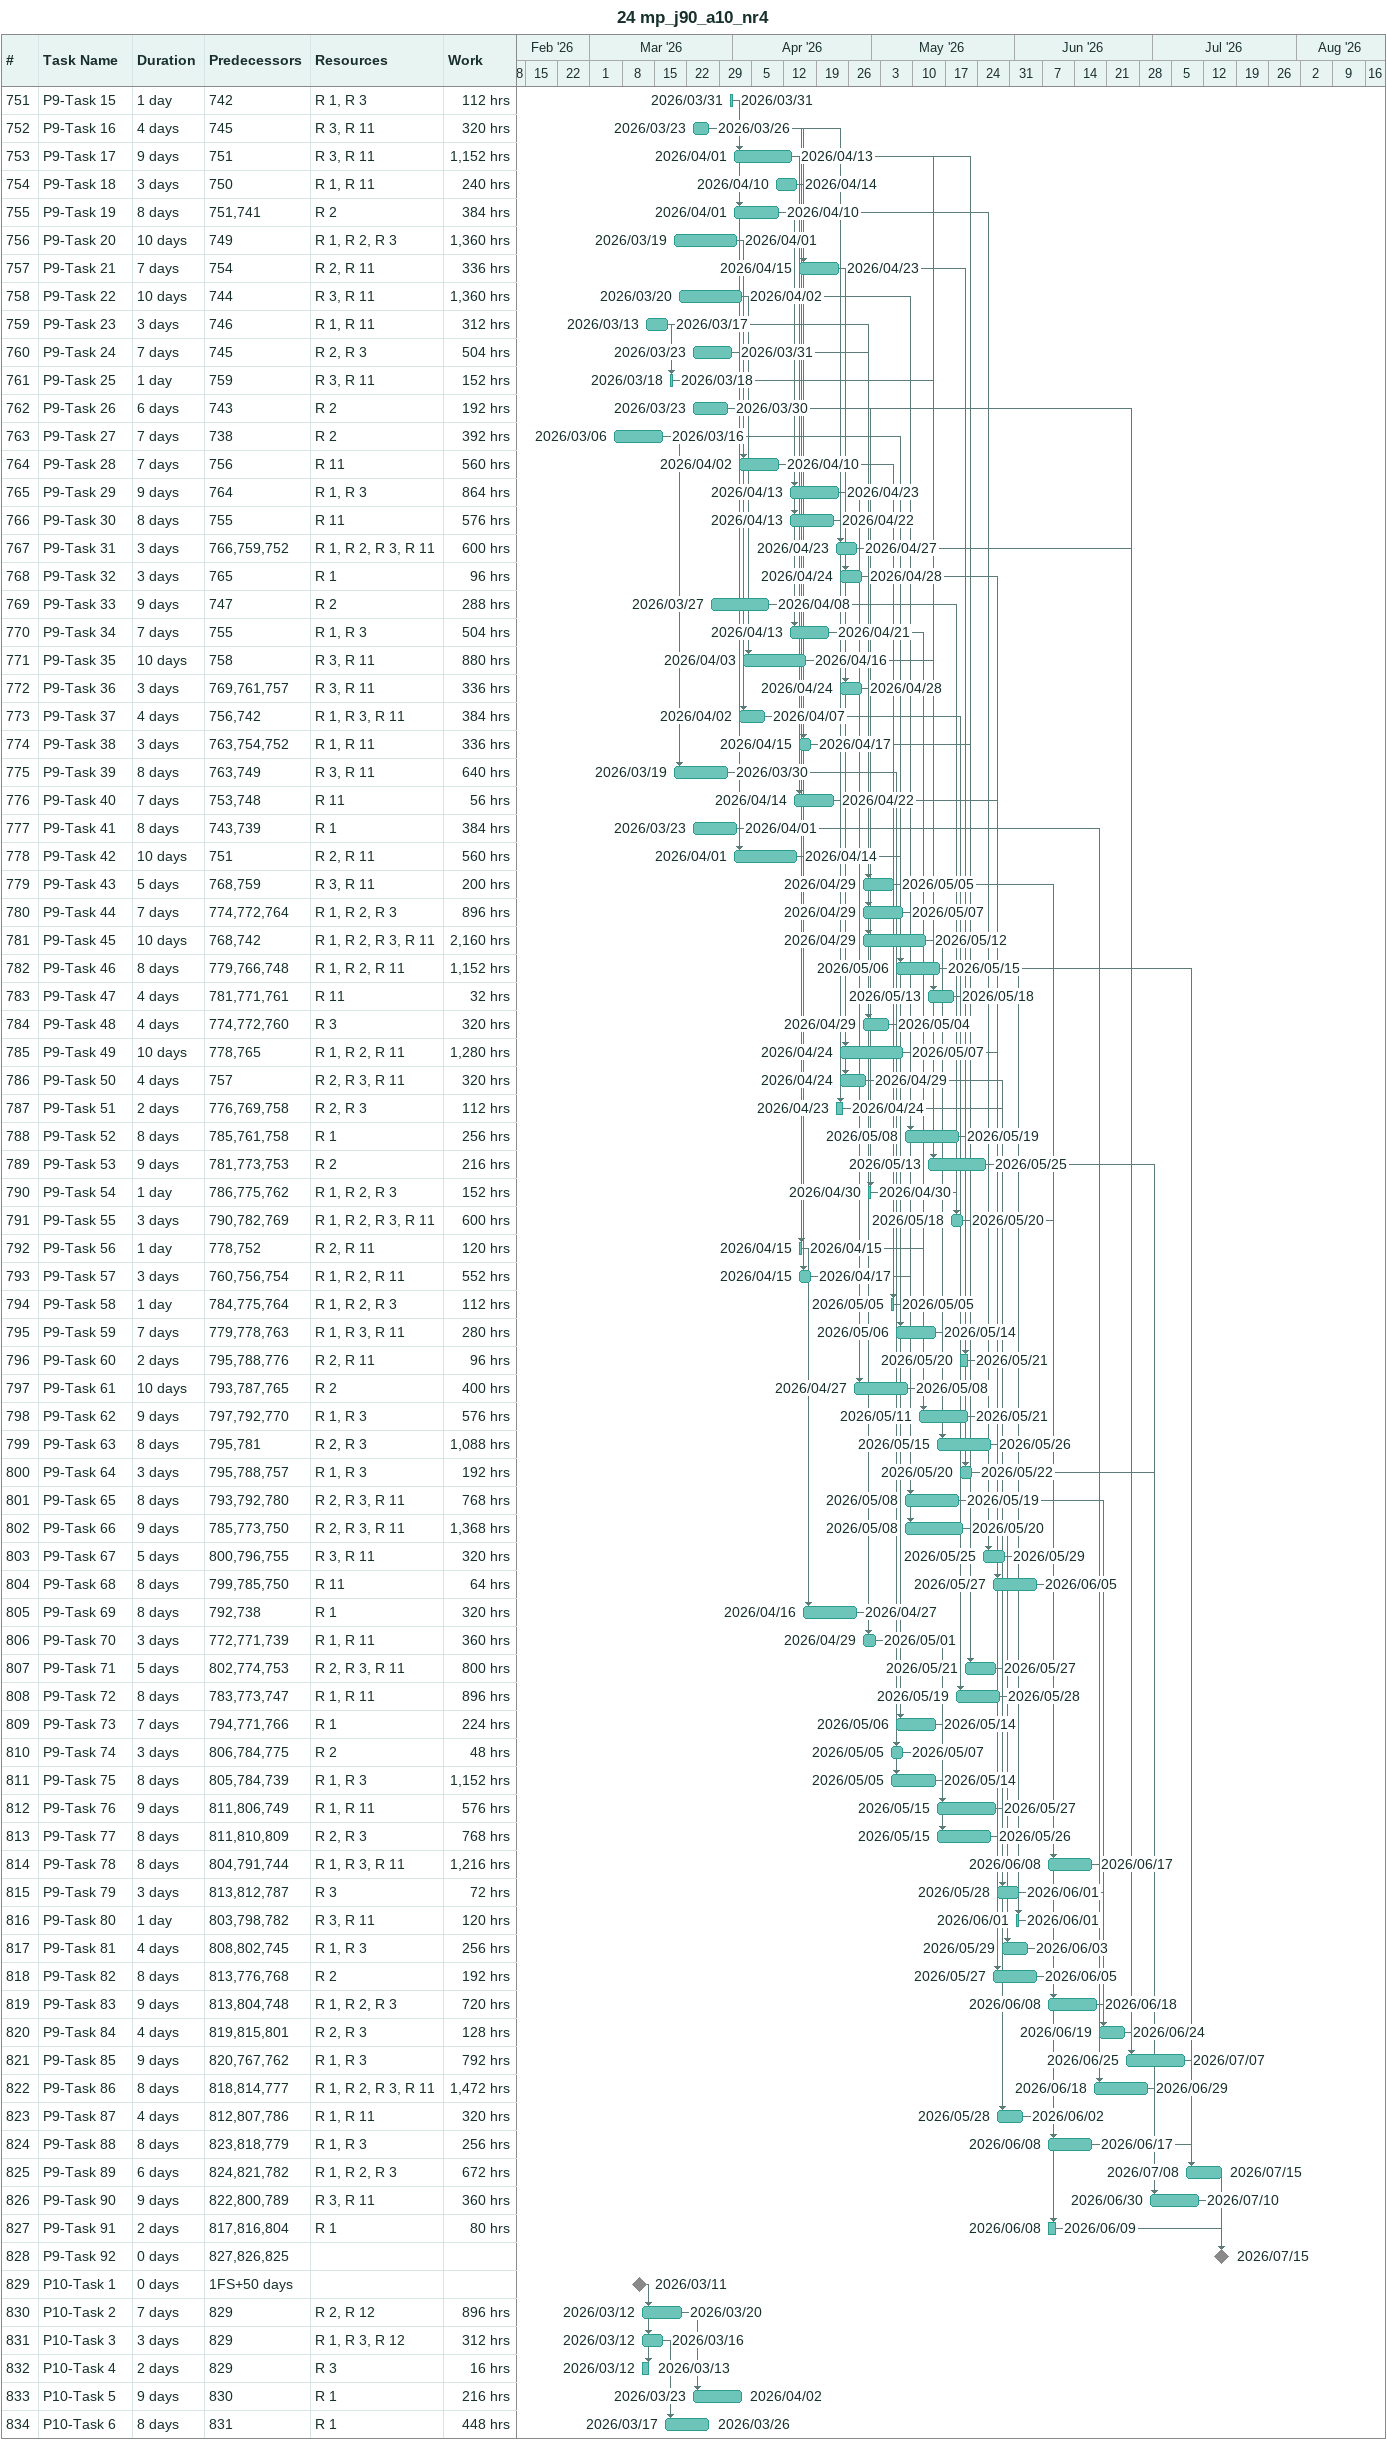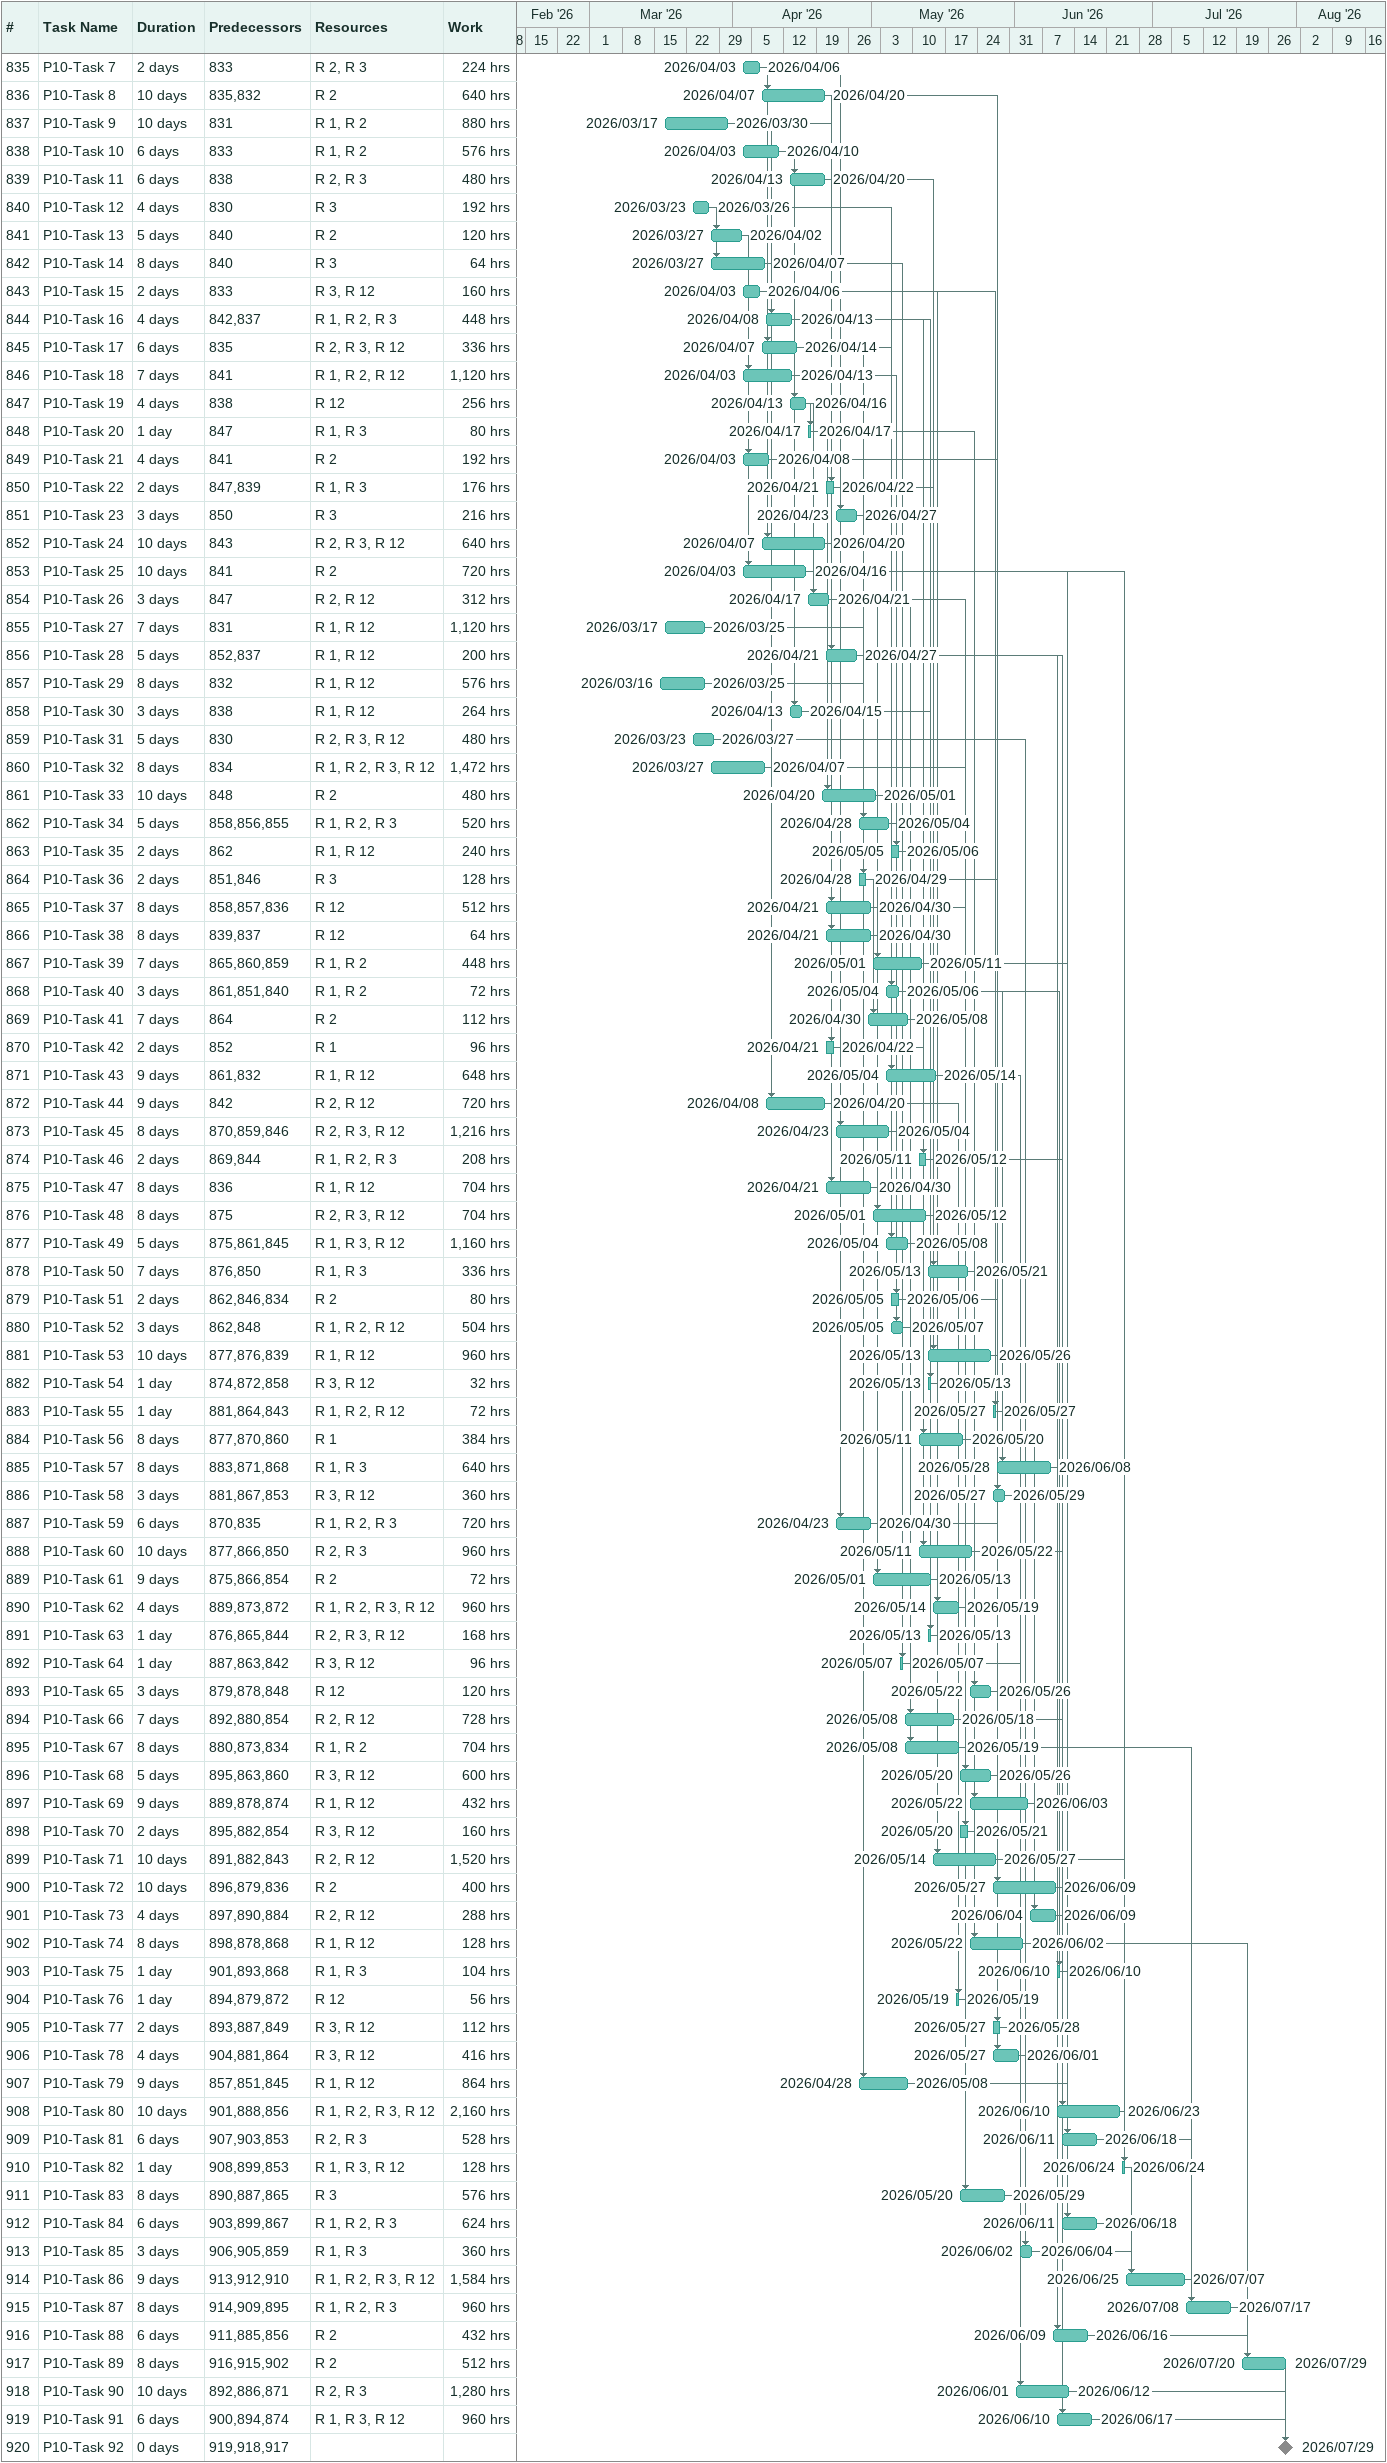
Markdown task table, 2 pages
24 mp_j90_a10_nr4

| ID | Task | Duration | Start | Finish | Predecessors | Resources | Work (h) |
|---|---|---|---|---|---|---|---|
| 751 | P9-Task 15 | 1d | 2026-03-31 | 2026-03-31 | 742 | R 1, R 3 | 112 |
| 752 | P9-Task 16 | 4d | 2026-03-23 | 2026-03-26 | 745 | R 3, R 11 | 320 |
| 753 | P9-Task 17 | 9d | 2026-04-01 | 2026-04-13 | 751 | R 3, R 11 | 1152 |
| 754 | P9-Task 18 | 3d | 2026-04-10 | 2026-04-14 | 750 | R 1, R 11 | 240 |
| 755 | P9-Task 19 | 8d | 2026-04-01 | 2026-04-10 | 751, 741 | R 2 | 384 |
| 756 | P9-Task 20 | 10d | 2026-03-19 | 2026-04-01 | 749 | R 1, R 2, R 3 | 1360 |
| 757 | P9-Task 21 | 7d | 2026-04-15 | 2026-04-23 | 754 | R 2, R 11 | 336 |
| 758 | P9-Task 22 | 10d | 2026-03-20 | 2026-04-02 | 744 | R 3, R 11 | 1360 |
| 759 | P9-Task 23 | 3d | 2026-03-13 | 2026-03-17 | 746 | R 1, R 11 | 312 |
| 760 | P9-Task 24 | 7d | 2026-03-23 | 2026-03-31 | 745 | R 2, R 3 | 504 |
| 761 | P9-Task 25 | 1d | 2026-03-18 | 2026-03-18 | 759 | R 3, R 11 | 152 |
| 762 | P9-Task 26 | 6d | 2026-03-23 | 2026-03-30 | 743 | R 2 | 192 |
| 763 | P9-Task 27 | 7d | 2026-03-06 | 2026-03-16 | 738 | R 2 | 392 |
| 764 | P9-Task 28 | 7d | 2026-04-02 | 2026-04-10 | 756 | R 11 | 560 |
| 765 | P9-Task 29 | 9d | 2026-04-13 | 2026-04-23 | 764 | R 1, R 3 | 864 |
| 766 | P9-Task 30 | 8d | 2026-04-13 | 2026-04-22 | 755 | R 11 | 576 |
| 767 | P9-Task 31 | 3d | 2026-04-23 | 2026-04-27 | 766, 759, 752 | R 1, R 2, R 3, R 11 | 600 |
| 768 | P9-Task 32 | 3d | 2026-04-24 | 2026-04-28 | 765 | R 1 | 96 |
| 769 | P9-Task 33 | 9d | 2026-03-27 | 2026-04-08 | 747 | R 2 | 288 |
| 770 | P9-Task 34 | 7d | 2026-04-13 | 2026-04-21 | 755 | R 1, R 3 | 504 |
| 771 | P9-Task 35 | 10d | 2026-04-03 | 2026-04-16 | 758 | R 3, R 11 | 880 |
| 772 | P9-Task 36 | 3d | 2026-04-24 | 2026-04-28 | 769, 761, 757 | R 3, R 11 | 336 |
| 773 | P9-Task 37 | 4d | 2026-04-02 | 2026-04-07 | 756, 742 | R 1, R 3, R 11 | 384 |
| 774 | P9-Task 38 | 3d | 2026-04-15 | 2026-04-17 | 763, 754, 752 | R 1, R 11 | 336 |
| 775 | P9-Task 39 | 8d | 2026-03-19 | 2026-03-30 | 763, 749 | R 3, R 11 | 640 |
| 776 | P9-Task 40 | 7d | 2026-04-14 | 2026-04-22 | 753, 748 | R 11 | 56 |
| 777 | P9-Task 41 | 8d | 2026-03-23 | 2026-04-01 | 743, 739 | R 1 | 384 |
| 778 | P9-Task 42 | 10d | 2026-04-01 | 2026-04-14 | 751 | R 2, R 11 | 560 |
| 779 | P9-Task 43 | 5d | 2026-04-29 | 2026-05-05 | 768, 759 | R 3, R 11 | 200 |
| 780 | P9-Task 44 | 7d | 2026-04-29 | 2026-05-07 | 774, 772, 764 | R 1, R 2, R 3 | 896 |
| 781 | P9-Task 45 | 10d | 2026-04-29 | 2026-05-12 | 768, 742 | R 1, R 2, R 3, R 11 | 2160 |
| 782 | P9-Task 46 | 8d | 2026-05-06 | 2026-05-15 | 779, 766, 748 | R 1, R 2, R 11 | 1152 |
| 783 | P9-Task 47 | 4d | 2026-05-13 | 2026-05-18 | 781, 771, 761 | R 11 | 32 |
| 784 | P9-Task 48 | 4d | 2026-04-29 | 2026-05-04 | 774, 772, 760 | R 3 | 320 |
| 785 | P9-Task 49 | 10d | 2026-04-24 | 2026-05-07 | 778, 765 | R 1, R 2, R 11 | 1280 |
| 786 | P9-Task 50 | 4d | 2026-04-24 | 2026-04-29 | 757 | R 2, R 3, R 11 | 320 |
| 787 | P9-Task 51 | 2d | 2026-04-23 | 2026-04-24 | 776, 769, 758 | R 2, R 3 | 112 |
| 788 | P9-Task 52 | 8d | 2026-05-08 | 2026-05-19 | 785, 761, 758 | R 1 | 256 |
| 789 | P9-Task 53 | 9d | 2026-05-13 | 2026-05-25 | 781, 773, 753 | R 2 | 216 |
| 790 | P9-Task 54 | 1d | 2026-04-30 | 2026-04-30 | 786, 775, 762 | R 1, R 2, R 3 | 152 |
| 791 | P9-Task 55 | 3d | 2026-05-18 | 2026-05-20 | 790, 782, 769 | R 1, R 2, R 3, R 11 | 600 |
| 792 | P9-Task 56 | 1d | 2026-04-15 | 2026-04-15 | 778, 752 | R 2, R 11 | 120 |
| 793 | P9-Task 57 | 3d | 2026-04-15 | 2026-04-17 | 760, 756, 754 | R 1, R 2, R 11 | 552 |
| 794 | P9-Task 58 | 1d | 2026-05-05 | 2026-05-05 | 784, 775, 764 | R 1, R 2, R 3 | 112 |
| 795 | P9-Task 59 | 7d | 2026-05-06 | 2026-05-14 | 779, 778, 763 | R 1, R 3, R 11 | 280 |
| 796 | P9-Task 60 | 2d | 2026-05-20 | 2026-05-21 | 795, 788, 776 | R 2, R 11 | 96 |
| 797 | P9-Task 61 | 10d | 2026-04-27 | 2026-05-08 | 793, 787, 765 | R 2 | 400 |
| 798 | P9-Task 62 | 9d | 2026-05-11 | 2026-05-21 | 797, 792, 770 | R 1, R 3 | 576 |
| 799 | P9-Task 63 | 8d | 2026-05-15 | 2026-05-26 | 795, 781 | R 2, R 3 | 1088 |
| 800 | P9-Task 64 | 3d | 2026-05-20 | 2026-05-22 | 795, 788, 757 | R 1, R 3 | 192 |
| 801 | P9-Task 65 | 8d | 2026-05-08 | 2026-05-19 | 793, 792, 780 | R 2, R 3, R 11 | 768 |
| 802 | P9-Task 66 | 9d | 2026-05-08 | 2026-05-20 | 785, 773, 750 | R 2, R 3, R 11 | 1368 |
| 803 | P9-Task 67 | 5d | 2026-05-25 | 2026-05-29 | 800, 796, 755 | R 3, R 11 | 320 |
| 804 | P9-Task 68 | 8d | 2026-05-27 | 2026-06-05 | 799, 785, 750 | R 11 | 64 |
| 805 | P9-Task 69 | 8d | 2026-04-16 | 2026-04-27 | 792, 738 | R 1 | 320 |
| 806 | P9-Task 70 | 3d | 2026-04-29 | 2026-05-01 | 772, 771, 739 | R 1, R 11 | 360 |
| 807 | P9-Task 71 | 5d | 2026-05-21 | 2026-05-27 | 802, 774, 753 | R 2, R 3, R 11 | 800 |
| 808 | P9-Task 72 | 8d | 2026-05-19 | 2026-05-28 | 783, 773, 747 | R 1, R 11 | 896 |
| 809 | P9-Task 73 | 7d | 2026-05-06 | 2026-05-14 | 794, 771, 766 | R 1 | 224 |
| 810 | P9-Task 74 | 3d | 2026-05-05 | 2026-05-07 | 806, 784, 775 | R 2 | 48 |
| 811 | P9-Task 75 | 8d | 2026-05-05 | 2026-05-14 | 805, 784, 739 | R 1, R 3 | 1152 |
| 812 | P9-Task 76 | 9d | 2026-05-15 | 2026-05-27 | 811, 806, 749 | R 1, R 11 | 576 |
| 813 | P9-Task 77 | 8d | 2026-05-15 | 2026-05-26 | 811, 810, 809 | R 2, R 3 | 768 |
| 814 | P9-Task 78 | 8d | 2026-06-08 | 2026-06-17 | 804, 791, 744 | R 1, R 3, R 11 | 1216 |
| 815 | P9-Task 79 | 3d | 2026-05-28 | 2026-06-01 | 813, 812, 787 | R 3 | 72 |
| 816 | P9-Task 80 | 1d | 2026-06-01 | 2026-06-01 | 803, 798, 782 | R 3, R 11 | 120 |
| 817 | P9-Task 81 | 4d | 2026-05-29 | 2026-06-03 | 808, 802, 745 | R 1, R 3 | 256 |
| 818 | P9-Task 82 | 8d | 2026-05-27 | 2026-06-05 | 813, 776, 768 | R 2 | 192 |
| 819 | P9-Task 83 | 9d | 2026-06-08 | 2026-06-18 | 813, 804, 748 | R 1, R 2, R 3 | 720 |
| 820 | P9-Task 84 | 4d | 2026-06-19 | 2026-06-24 | 819, 815, 801 | R 2, R 3 | 128 |
| 821 | P9-Task 85 | 9d | 2026-06-25 | 2026-07-07 | 820, 767, 762 | R 1, R 3 | 792 |
| 822 | P9-Task 86 | 8d | 2026-06-18 | 2026-06-29 | 818, 814, 777 | R 1, R 2, R 3, R 11 | 1472 |
| 823 | P9-Task 87 | 4d | 2026-05-28 | 2026-06-02 | 812, 807, 786 | R 1, R 11 | 320 |
| 824 | P9-Task 88 | 8d | 2026-06-08 | 2026-06-17 | 823, 818, 779 | R 1, R 3 | 256 |
| 825 | P9-Task 89 | 6d | 2026-07-08 | 2026-07-15 | 824, 821, 782 | R 1, R 2, R 3 | 672 |
| 826 | P9-Task 90 | 9d | 2026-06-30 | 2026-07-10 | 822, 800, 789 | R 3, R 11 | 360 |
| 827 | P9-Task 91 | 2d | 2026-06-08 | 2026-06-09 | 817, 816, 804 | R 1 | 80 |
| 828 | P9-Task 92 | 0d | 2026-07-15 | 2026-07-15 | 827, 826, 825 |  |  |
| 829 | P10-Task 1 | 0d | 2026-03-11 | 2026-03-11 | 1FS+50d |  |  |
| 830 | P10-Task 2 | 7d | 2026-03-12 | 2026-03-20 | 829 | R 2, R 12 | 896 |
| 831 | P10-Task 3 | 3d | 2026-03-12 | 2026-03-16 | 829 | R 1, R 3, R 12 | 312 |
| 832 | P10-Task 4 | 2d | 2026-03-12 | 2026-03-13 | 829 | R 3 | 16 |
| 833 | P10-Task 5 | 9d | 2026-03-23 | 2026-04-02 | 830 | R 1 | 216 |
| 834 | P10-Task 6 | 8d | 2026-03-17 | 2026-03-26 | 831 | R 1 | 448 |
| 835 | P10-Task 7 | 2d | 2026-04-03 | 2026-04-06 | 833 | R 2, R 3 | 224 |
| 836 | P10-Task 8 | 10d | 2026-04-07 | 2026-04-20 | 835, 832 | R 2 | 640 |
| 837 | P10-Task 9 | 10d | 2026-03-17 | 2026-03-30 | 831 | R 1, R 2 | 880 |
| 838 | P10-Task 10 | 6d | 2026-04-03 | 2026-04-10 | 833 | R 1, R 2 | 576 |
| 839 | P10-Task 11 | 6d | 2026-04-13 | 2026-04-20 | 838 | R 2, R 3 | 480 |
| 840 | P10-Task 12 | 4d | 2026-03-23 | 2026-03-26 | 830 | R 3 | 192 |
| 841 | P10-Task 13 | 5d | 2026-03-27 | 2026-04-02 | 840 | R 2 | 120 |
| 842 | P10-Task 14 | 8d | 2026-03-27 | 2026-04-07 | 840 | R 3 | 64 |
| 843 | P10-Task 15 | 2d | 2026-04-03 | 2026-04-06 | 833 | R 3, R 12 | 160 |
| 844 | P10-Task 16 | 4d | 2026-04-08 | 2026-04-13 | 842, 837 | R 1, R 2, R 3 | 448 |
| 845 | P10-Task 17 | 6d | 2026-04-07 | 2026-04-14 | 835 | R 2, R 3, R 12 | 336 |
| 846 | P10-Task 18 | 7d | 2026-04-03 | 2026-04-13 | 841 | R 1, R 2, R 12 | 1120 |
| 847 | P10-Task 19 | 4d | 2026-04-13 | 2026-04-16 | 838 | R 12 | 256 |
| 848 | P10-Task 20 | 1d | 2026-04-17 | 2026-04-17 | 847 | R 1, R 3 | 80 |
| 849 | P10-Task 21 | 4d | 2026-04-03 | 2026-04-08 | 841 | R 2 | 192 |
| 850 | P10-Task 22 | 2d | 2026-04-21 | 2026-04-22 | 847, 839 | R 1, R 3 | 176 |
| 851 | P10-Task 23 | 3d | 2026-04-23 | 2026-04-27 | 850 | R 3 | 216 |
| 852 | P10-Task 24 | 10d | 2026-04-07 | 2026-04-20 | 843 | R 2, R 3, R 12 | 640 |
| 853 | P10-Task 25 | 10d | 2026-04-03 | 2026-04-16 | 841 | R 2 | 720 |
| 854 | P10-Task 26 | 3d | 2026-04-17 | 2026-04-21 | 847 | R 2, R 12 | 312 |
| 855 | P10-Task 27 | 7d | 2026-03-17 | 2026-03-25 | 831 | R 1, R 12 | 1120 |
| 856 | P10-Task 28 | 5d | 2026-04-21 | 2026-04-27 | 852, 837 | R 1, R 12 | 200 |
| 857 | P10-Task 29 | 8d | 2026-03-16 | 2026-03-25 | 832 | R 1, R 12 | 576 |
| 858 | P10-Task 30 | 3d | 2026-04-13 | 2026-04-15 | 838 | R 1, R 12 | 264 |
| 859 | P10-Task 31 | 5d | 2026-03-23 | 2026-03-27 | 830 | R 2, R 3, R 12 | 480 |
| 860 | P10-Task 32 | 8d | 2026-03-27 | 2026-04-07 | 834 | R 1, R 2, R 3, R 12 | 1472 |
| 861 | P10-Task 33 | 10d | 2026-04-20 | 2026-05-01 | 848 | R 2 | 480 |
| 862 | P10-Task 34 | 5d | 2026-04-28 | 2026-05-04 | 858, 856, 855 | R 1, R 2, R 3 | 520 |
| 863 | P10-Task 35 | 2d | 2026-05-05 | 2026-05-06 | 862 | R 1, R 12 | 240 |
| 864 | P10-Task 36 | 2d | 2026-04-28 | 2026-04-29 | 851, 846 | R 3 | 128 |
| 865 | P10-Task 37 | 8d | 2026-04-21 | 2026-04-30 | 858, 857, 836 | R 12 | 512 |
| 866 | P10-Task 38 | 8d | 2026-04-21 | 2026-04-30 | 839, 837 | R 12 | 64 |
| 867 | P10-Task 39 | 7d | 2026-05-01 | 2026-05-11 | 865, 860, 859 | R 1, R 2 | 448 |
| 868 | P10-Task 40 | 3d | 2026-05-04 | 2026-05-06 | 861, 851, 840 | R 1, R 2 | 72 |
| 869 | P10-Task 41 | 7d | 2026-04-30 | 2026-05-08 | 864 | R 2 | 112 |
| 870 | P10-Task 42 | 2d | 2026-04-21 | 2026-04-22 | 852 | R 1 | 96 |
| 871 | P10-Task 43 | 9d | 2026-05-04 | 2026-05-14 | 861, 832 | R 1, R 12 | 648 |
| 872 | P10-Task 44 | 9d | 2026-04-08 | 2026-04-20 | 842 | R 2, R 12 | 720 |
| 873 | P10-Task 45 | 8d | 2026-04-23 | 2026-05-04 | 870, 859, 846 | R 2, R 3, R 12 | 1216 |
| 874 | P10-Task 46 | 2d | 2026-05-11 | 2026-05-12 | 869, 844 | R 1, R 2, R 3 | 208 |
| 875 | P10-Task 47 | 8d | 2026-04-21 | 2026-04-30 | 836 | R 1, R 12 | 704 |
| 876 | P10-Task 48 | 8d | 2026-05-01 | 2026-05-12 | 875 | R 2, R 3, R 12 | 704 |
| 877 | P10-Task 49 | 5d | 2026-05-04 | 2026-05-08 | 875, 861, 845 | R 1, R 3, R 12 | 1160 |
| 878 | P10-Task 50 | 7d | 2026-05-13 | 2026-05-21 | 876, 850 | R 1, R 3 | 336 |
| 879 | P10-Task 51 | 2d | 2026-05-05 | 2026-05-06 | 862, 846, 834 | R 2 | 80 |
| 880 | P10-Task 52 | 3d | 2026-05-05 | 2026-05-07 | 862, 848 | R 1, R 2, R 12 | 504 |
| 881 | P10-Task 53 | 10d | 2026-05-13 | 2026-05-26 | 877, 876, 839 | R 1, R 12 | 960 |
| 882 | P10-Task 54 | 1d | 2026-05-13 | 2026-05-13 | 874, 872, 858 | R 3, R 12 | 32 |
| 883 | P10-Task 55 | 1d | 2026-05-27 | 2026-05-27 | 881, 864, 843 | R 1, R 2, R 12 | 72 |
| 884 | P10-Task 56 | 8d | 2026-05-11 | 2026-05-20 | 877, 870, 860 | R 1 | 384 |
| 885 | P10-Task 57 | 8d | 2026-05-28 | 2026-06-08 | 883, 871, 868 | R 1, R 3 | 640 |
| 886 | P10-Task 58 | 3d | 2026-05-27 | 2026-05-29 | 881, 867, 853 | R 3, R 12 | 360 |
| 887 | P10-Task 59 | 6d | 2026-04-23 | 2026-04-30 | 870, 835 | R 1, R 2, R 3 | 720 |
| 888 | P10-Task 60 | 10d | 2026-05-11 | 2026-05-22 | 877, 866, 850 | R 2, R 3 | 960 |
| 889 | P10-Task 61 | 9d | 2026-05-01 | 2026-05-13 | 875, 866, 854 | R 2 | 72 |
| 890 | P10-Task 62 | 4d | 2026-05-14 | 2026-05-19 | 889, 873, 872 | R 1, R 2, R 3, R 12 | 960 |
| 891 | P10-Task 63 | 1d | 2026-05-13 | 2026-05-13 | 876, 865, 844 | R 2, R 3, R 12 | 168 |
| 892 | P10-Task 64 | 1d | 2026-05-07 | 2026-05-07 | 887, 863, 842 | R 3, R 12 | 96 |
| 893 | P10-Task 65 | 3d | 2026-05-22 | 2026-05-26 | 879, 878, 848 | R 12 | 120 |
| 894 | P10-Task 66 | 7d | 2026-05-08 | 2026-05-18 | 892, 880, 854 | R 2, R 12 | 728 |
| 895 | P10-Task 67 | 8d | 2026-05-08 | 2026-05-19 | 880, 873, 834 | R 1, R 2 | 704 |
| 896 | P10-Task 68 | 5d | 2026-05-20 | 2026-05-26 | 895, 863, 860 | R 3, R 12 | 600 |
| 897 | P10-Task 69 | 9d | 2026-05-22 | 2026-06-03 | 889, 878, 874 | R 1, R 12 | 432 |
| 898 | P10-Task 70 | 2d | 2026-05-20 | 2026-05-21 | 895, 882, 854 | R 3, R 12 | 160 |
| 899 | P10-Task 71 | 10d | 2026-05-14 | 2026-05-27 | 891, 882, 843 | R 2, R 12 | 1520 |
| 900 | P10-Task 72 | 10d | 2026-05-27 | 2026-06-09 | 896, 879, 836 | R 2 | 400 |
| 901 | P10-Task 73 | 4d | 2026-06-04 | 2026-06-09 | 897, 890, 884 | R 2, R 12 | 288 |
| 902 | P10-Task 74 | 8d | 2026-05-22 | 2026-06-02 | 898, 878, 868 | R 1, R 12 | 128 |
| 903 | P10-Task 75 | 1d | 2026-06-10 | 2026-06-10 | 901, 893, 868 | R 1, R 3 | 104 |
| 904 | P10-Task 76 | 1d | 2026-05-19 | 2026-05-19 | 894, 879, 872 | R 12 | 56 |
| 905 | P10-Task 77 | 2d | 2026-05-27 | 2026-05-28 | 893, 887, 849 | R 3, R 12 | 112 |
| 906 | P10-Task 78 | 4d | 2026-05-27 | 2026-06-01 | 904, 881, 864 | R 3, R 12 | 416 |
| 907 | P10-Task 79 | 9d | 2026-04-28 | 2026-05-08 | 857, 851, 845 | R 1, R 12 | 864 |
| 908 | P10-Task 80 | 10d | 2026-06-10 | 2026-06-23 | 901, 888, 856 | R 1, R 2, R 3, R 12 | 2160 |
| 909 | P10-Task 81 | 6d | 2026-06-11 | 2026-06-18 | 907, 903, 853 | R 2, R 3 | 528 |
| 910 | P10-Task 82 | 1d | 2026-06-24 | 2026-06-24 | 908, 899, 853 | R 1, R 3, R 12 | 128 |
| 911 | P10-Task 83 | 8d | 2026-05-20 | 2026-05-29 | 890, 887, 865 | R 3 | 576 |
| 912 | P10-Task 84 | 6d | 2026-06-11 | 2026-06-18 | 903, 899, 867 | R 1, R 2, R 3 | 624 |
| 913 | P10-Task 85 | 3d | 2026-06-02 | 2026-06-04 | 906, 905, 859 | R 1, R 3 | 360 |
| 914 | P10-Task 86 | 9d | 2026-06-25 | 2026-07-07 | 913, 912, 910 | R 1, R 2, R 3, R 12 | 1584 |
| 915 | P10-Task 87 | 8d | 2026-07-08 | 2026-07-17 | 914, 909, 895 | R 1, R 2, R 3 | 960 |
| 916 | P10-Task 88 | 6d | 2026-06-09 | 2026-06-16 | 911, 885, 856 | R 2 | 432 |
| 917 | P10-Task 89 | 8d | 2026-07-20 | 2026-07-29 | 916, 915, 902 | R 2 | 512 |
| 918 | P10-Task 90 | 10d | 2026-06-01 | 2026-06-12 | 892, 886, 871 | R 2, R 3 | 1280 |
| 919 | P10-Task 91 | 6d | 2026-06-10 | 2026-06-17 | 900, 894, 874 | R 1, R 3, R 12 | 960 |
| 920 | P10-Task 92 | 0d | 2026-07-29 | 2026-07-29 | 919, 918, 917 |  |  |
